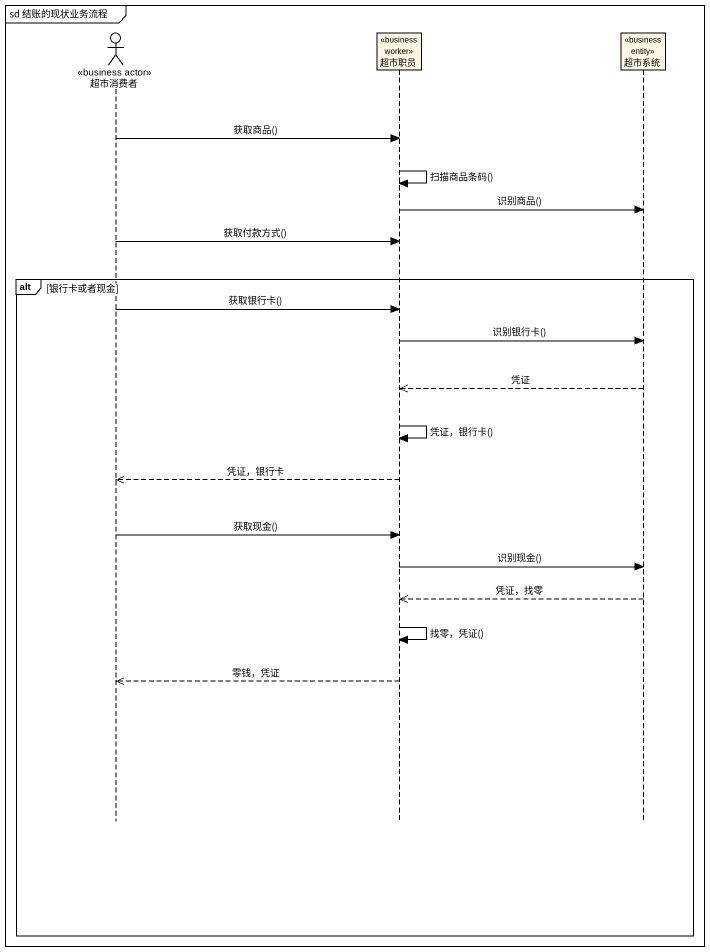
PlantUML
@startuml
mainframe sd 结账的现状业务流程
hide footbox
actor 超市消费者 <<business actor>>
participant 超市职员 <<business worker>>
participant 超市系统 <<business entity>>

超市消费者 -> 超市职员 : 获取商品()
超市职员 -> 超市职员 : 扫描商品条码()
超市职员 -> 超市系统 : 识别商品()
超市消费者 -> 超市职员 : 获取付款方式()
alt 银行卡或者现金
  超市消费者 -> 超市职员 : 获取银行卡()
  超市职员 -> 超市系统 : 识别银行卡()
  超市系统 -->> 超市职员 : 凭证
  超市职员 -> 超市职员 : 凭证，银行卡()
  超市职员 -->> 超市消费者 : 凭证，银行卡
  超市消费者 -> 超市职员 : 获取现金()
  超市职员 -> 超市系统 : 识别现金()
  超市系统 -->> 超市职员 : 凭证，找零
  超市职员 -> 超市职员 : 找零，凭证()
  超市职员 -->> 超市消费者 : 零钱，凭证
end
@enduml
